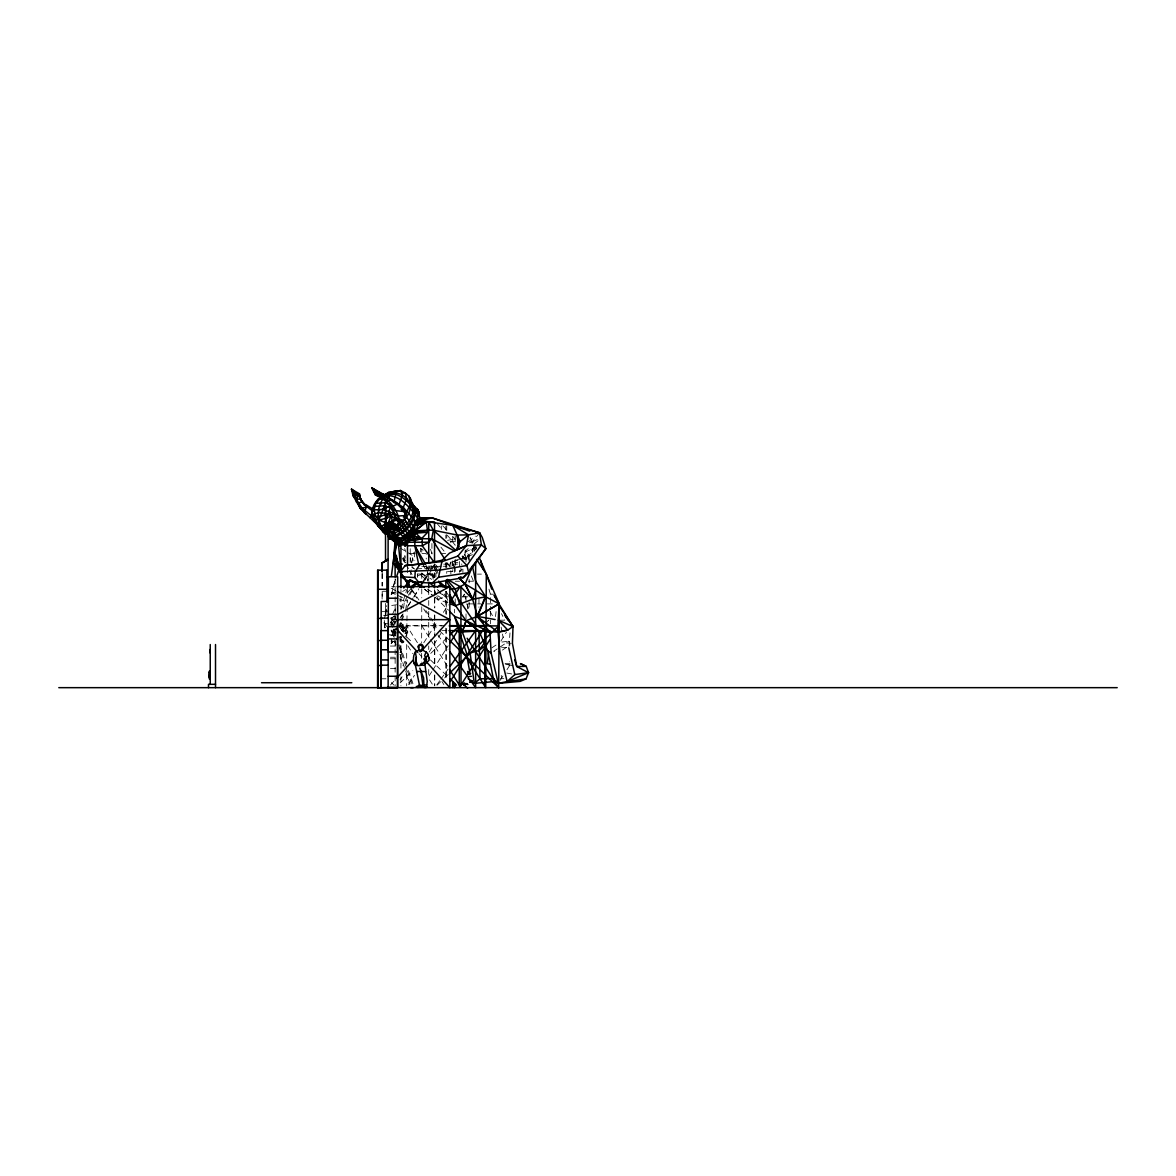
<?xml version="1.0" encoding="UTF-8"?>
<svg xmlns="http://www.w3.org/2000/svg" width="1176" height="1176" viewBox="0 0 1176 1176"><rect width="100%" height="100%" fill="white"/><g stroke="black" fill="none" stroke-linecap="round" stroke-linejoin="round"><path stroke-width="0.75" stroke-dasharray="5 3.75" d="M441.323 529.406L441.323 525.981M406.675 637.318L406.911 622.619M406.94 620.781L407.072 613.446M407.102 611.608L407.278 600.583M407.41 593.233L407.469 589.558M385.846 615.386L386.551 605.655M395.121 612.343L395.445 608.947M410.645 574.741L411.703 564.274M411.879 562.54L413.511 552.676M403.647 607.904L404.382 601.23L407.322 596.776M495.493 616.562L496.375 609.33M392.549 642.419L391.049 643.507L392.431 641.346A4.41 1.294 -16 0 0 393.063 641.464L393.548 640.891L392.475 641.861A4.381 1.294 -16 0 0 391.446 642.023L391.446 642.023M509.061 646.3L509.987 632.894M396.15 619.914L391.167 619.179L394.254 615.901L395.489 617.18L394.636 622.795L397.738 619.517M400.281 628.499L405.073 633.629L405.926 628.028L404.691 626.749L401.589 630.013L406.573 630.762L407.807 632.056L405.558 636.672M405.647 609.859L407.234 599.628L404.382 601.23L399.502 600.774M391.696 594.644L395.107 578.915M404.794 595.688L400.898 609.815M403.838 642.067L402.868 642.037M399.869 639.553L400.575 640.067A1.72 0.853 1 0 0 400.825 640.303A1.867 0.985 4.9 0 0 402.207 640.773L402.251 643.243L403.677 642.243M402.912 614.592L399.825 626.102L400.737 623.692L402.751 631.086M404.132 561.305L405.602 556.233M384.096 618.899L386.801 610.609M395.327 594.365L391.358 592.601L395.695 579.445M405.867 592.557L406.925 589.411M447.556 571.624L452.775 571.624L456.95 560.173M401.898 620.663L404.809 613.078M395.254 642.449L394.71 641.096L395.798 640.964M449.276 565.671L450.687 562.275M392.549 614.298L395.239 607.948M403.059 559.908L405.779 553.455M390.652 623.295L394.254 615.901M391.138 626.117L395.489 617.18M392.387 627.411L395.401 621.457M390.8 635.26L395.062 635.76L396.856 632.071M401.207 623.133L402.442 624.412L401.589 630.013L404.338 628.44L403.25 624.353L401.207 623.133L399.105 627.44L403.103 627.146L404.338 628.44L402.089 633.055M401.604 630.233L403.103 627.146L402.016 623.074M401.575 636.966L401.016 638.098L399.237 637.936L401.78 636.657M405.073 633.849L406.573 630.762L405.485 626.69L404.691 626.749L402.589 631.056L406.573 630.762M409.821 594.865L412.409 590.102M462.918 596.967L464.505 594.189M462.727 596.967L464.329 594.189M500.902 641.082L506.562 631.982M408.631 684.564L414.496 675.274M429.181 652.019L440.926 633.423M429.137 675.832L431.945 671.393M432.886 669.908L448.174 645.771M400.075 618.164L402.06 615.077M407.984 605.772L412.923 598.04M413.908 596.482L418.847 588.75M424.771 579.459L428.725 573.256L428.725 580.518M431.621 568.699L434.532 564.157L436.575 567.141M400.075 679.919L402.06 676.832M423.786 642.757L437.472 621.398M500.226 680.257L503.122 675.73M506.959 669.703L509.855 665.175L509.708 661.735M422.978 581.312L427.476 574.314L436.37 573.432M401.045 616.871L403 613.857M407.925 606.331L412.835 598.805M413.82 597.29L418.73 589.764M424.624 580.724L431.519 570.184M432.489 568.669L435.443 564.157M443.367 612.358L448.291 604.832M408.307 595.291L412.217 589.352M436.84 684.814L439.897 680.536M440.912 679.111L448.071 669.144M392.549 642.111L393.681 641.14L395.077 642.302M479.587 532.757L472.458 541.724L468.518 541.724M485.644 623.515L488.525 620.178L489.877 623.28M407.102 593.086L410.571 589.161M390.461 685.049L395.356 679.669M384.287 620.428L384.655 623.515L386.889 625.838L384.92 627.852L384.655 623.515L386.684 621.428M395.636 628.66L392.608 631.777L394.93 634.187M459.551 571.801L462.021 569.316M400.193 682.815L412.805 670.658M430.725 653.415L448.894 635.907M437.046 685.24L443.352 679.169M444.616 677.949L448.409 674.304M468.386 541.769L475.383 536.124M468.239 548.663L465.446 550.912L468.107 555.557L469.077 560.29M478.044 540.769L473.84 544.15L476.5 548.795L468.107 555.557L463.021 557.512M399.987 641.346L400.972 641.258A4.381 1.294 -16 0 0 402.001 641.111L402.853 642.037M400.369 641.67L400.355 641.64A4.41 1.294 -16 0 1 401.016 641.787L402.118 641.082M402.501 642.684L403.882 641.729L403.603 640.714M395.842 644.962L395.004 641.111M491.818 647.844L497.389 644.125M509.899 644.536L508.84 641.155L493.714 651.254L499.903 651.769M502.402 650.093L509.928 645.08M417.553 575.975L423.551 573.374M395.856 631.159L393.093 632.864L394.621 629.733L395.856 631.027L394.195 634.467L399.178 632.453M402.633 591.469L405.779 589.588M392.005 631.262L396.033 628.94M405.073 633.629L407.807 632.056L405.485 626.69M391.167 617.988L394.416 616.253M391.049 594.203L394.048 592.601M384.92 627.852L384.023 622.325L386.331 621.222M395.533 630.777L393.21 631.88L390.741 630.424M464.917 552.161L476.883 546.84M472.385 554.69L459.713 559.291M392.431 642.537L390.946 641.038M477.353 539.563L472.458 541.724L470.018 537.432M456.244 560.129L461.33 558.174M386.625 611.52L385.272 610.712L385.787 609.08M398.047 637.304L401.178 636.348M393.578 636.289L391.196 629.983L394.254 629.072M447.6 540.313L455.215 538.99M462.903 560.585L462.903 556.101L466.019 556.998L469.136 556.101L465.652 550.015M451.393 596.82L446.307 596.82L437.795 599.216L434.9 597.055L448.585 610.256M416.774 568.846L427.785 568.39L440.118 566.082M386.595 611.197L385.287 612.52L385.36 615.621M391.711 605.449L396.577 604.758M501.902 642.052L508.84 641.155M391.343 619.781L394.136 619.561M392.152 620.208L394.813 620.017M393.387 621.487L396.047 621.295M389.903 624.838L393.901 624.544L390.579 624.044M403.25 624.353L400.34 628.719L404.338 628.44M396.871 625.103L400.854 624.823L400.134 622.104M406.72 627.969L403.824 632.335L407.807 632.056M500.403 678.699L503.901 678.655M505.077 663.705L510.237 663.676M450.129 541.724L455.215 541.724M410.145 553.617L415.363 553.617M421.993 553.617L426.241 553.617L426.241 558.997M440.618 553.617L445.822 553.617M463.153 557.894L468.518 557.894M457.89 560.585L454.568 560.585L454.568 565.671M443.69 564.157L462.006 564.157M421.758 566.259L441.323 566.259M443.131 566.259L446.748 566.259M477.471 574.123L481.396 574.123M455.215 581.223L459.566 581.223M468.489 581.223L475.618 581.223M391.755 586.589L395.356 586.574M434.797 595.556L434.797 590.22L438.369 590.22M388.065 591.278L382.082 591.278L382.112 599.775M490.216 594.189L493.611 594.189M462.903 596.82L469.136 596.82M468.254 603.891L475.692 603.891M477.676 603.891L480.91 603.891M487.349 603.891L494.346 603.891M382.082 611.652L386.698 611.652M383.552 615.327L388.183 615.327M390.27 618.106L394.901 618.106M391.623 619.649L395.356 619.649M499.903 620.178L504.548 620.178L501.549 613.666M444.043 625.676L406.675 625.676L417.436 642.728M396.929 625.911L441.853 625.911M441.897 630.645L448.997 630.645M388.33 634.878L396.062 634.878M390.388 646.05L396.606 646.05M390.417 657.237L395.959 657.237M390.27 658.751L396.077 658.751M390.447 668.424L395.915 668.424M380.98 678.787L387.389 678.787M417.48 573.947L427.476 574.314M384.655 623.515L388.903 623.794M506.239 642.89L512.427 643.404M501.535 647.197L506.165 647.594M391.358 592.601L397.87 593.204M401.354 639.215L400.546 639.082A5.072 2.308 -2.8 0 1 399.811 638.95M399.781 626.646L403.103 627.146M506.768 673.039L511.942 674.024M512.986 665.631L504.974 664.028L509.855 665.175M429.078 573.374L437.134 576.402M469.371 542.195L472.634 543.121L470.135 538.358M453.157 561.364L459.64 563.304M399.796 640.655L400.972 641.258M398.002 633.364L393.21 631.88L394.107 637.421M392.093 642.493L391.255 639.759M399.399 605.699L402.221 606.654L405.382 611.564M447.6 602.891L437.795 599.216L436.796 596.217M397.973 595.526L405.911 599.04M399.09 598.878L404.382 601.23M391.167 588.22L396.033 590.837M437.678 591.866L446.307 596.82L448.379 601.715M400.355 548.134L412.585 555.557L413.07 560.879M411.732 567.185L414.805 569.066M422.493 573.741L431.724 579.356M427.447 589.117L436.222 594.747L434.797 590.22M437.692 595.688L447.938 602.244M394.504 641.082L395.268 641.552M420.332 548.384L423.213 550.294M424.756 589.485L433.459 595.967L424.668 589.264M403.206 560.511L405.999 562.804M427.623 572.756L433.106 577.284M470.9 549.501L473.134 551.426M462.668 556.086L467.151 559.938M394.783 641.258L395.592 642.067M420.861 575.108L427.696 581.12M431.93 575.108L434.62 577.519M437.193 589.499L441.059 592.983M442.352 594.145L448.776 599.951M391.329 682.595L393.975 685.138M461.962 556.145L467.21 561.202M423.669 608.874L434.532 625.911L438.457 629.689M439.765 630.953L448.923 639.773M406.925 637.26L410.85 641.038M430.475 659.942L448.791 677.582M399.62 623.53L400.854 624.823M391.079 618.943L395.636 623.824M390.932 621.678L394.357 625.235M442.779 525.804L447.747 531.155M452.731 536.491L455.215 539.167L450.864 539.372L447.409 535.418M421.758 572.918L428.828 580.621M390.461 622.266L392.931 624.985M418.965 653.665L421.993 656.987M437.06 523.526L441.661 528.818M403.221 557.821L405.544 560.643M425.844 565.979L427.785 568.39M440.941 547.163L445.116 552.529M444.219 593.983L446.307 596.82L446.307 614.431M454.877 544.944L450.864 539.372L450.864 542.739M436.164 565.127L438.31 568.111M437.854 634.922L448.071 649.181M391.138 629.983L395.062 635.76M411.997 589.588L418.935 600.054M425.874 610.52L432.812 620.987M385.993 608.933L388.359 612.622M447.027 562.657L450.864 568.64L450.864 561.481M445.954 591.308L448.732 595.644M410.821 588.75L416.745 598.04M407.866 645.859L412.805 653.606M429.593 679.919L432.548 684.579M384.023 622.325L388.256 628.984M421.758 625.676L429.578 638.039M430.563 639.582L447.894 666.939M441.911 681.477L443.866 684.564M464.226 554.028L467.195 560.379M402.398 558.188L405.059 562.76M405.955 564.274L408.616 568.846M409.513 570.375L412.173 574.946M426.52 565.847L430.122 572.021M471.179 539.505L472.958 542.606L470.385 538.049M489.98 611.299L493.361 617.224M473.884 544.194L476.5 548.795M401.589 642.919L401.075 641.802M399.855 648.784L401.56 652.371A4.851 1.426 -16 0 1 399.84 652.43M452.157 562.187L455.23 568.596M399.987 649.931L401.222 652.606A4.851 1.426 -16 0 0 399.899 652.592M474.09 546.296L475.545 549.471M423.389 565.156L424.815 568.39M466.71 603.891L469.547 610.359M434.885 568.861L437.031 573.932M462.903 556.101L464.3 559.409M471.282 575.975L473.384 580.944M391.123 621.663L392.637 625.309M404.632 548.589L405.867 551.97M401.751 639.259L402.648 641.875M399.693 644.83L406.146 663.676M408.498 670.526L413.188 684.241M399.987 647.785L401.56 652.371M398.605 644.962L406.94 669.306M407.513 670.967L412.085 684.329M399.958 654.312L405.088 669.32M405.661 670.981L410.233 684.314M394.636 640.994L396.018 644.918M400.119 656.884L403.045 665.44M405.97 673.995L409.483 684.256M391.652 639.509L392.564 642.287M394.019 629.116L395.254 632.967M430.548 549.221L432.165 554.44M436.472 568.39L438.089 573.623M488.951 589.147L490.421 594.189L490.421 609.33M429.475 565.994L433.43 579.739M451.937 561.746L453.907 568.64M410.248 558.174L413.158 568.537M446.116 563.26L446.806 566.141M464.873 595.806L465.608 599.04M431.019 565.421L433.65 577.754M473.296 546.414L474.31 551.338M473.516 547.119L474.222 550.706M501.123 627.117L502.123 632.32M502.446 634.055L503.108 637.524M501.241 675.377L501.476 678.508M434.194 625.911L434.532 635.76M414.422 551.911L414.819 560.761M446.174 591.587L446.307 596.82M472.531 548.545L472.576 551.956M407.587 567.611L407.631 574.888M490.421 611.138L490.421 616.562M490.421 620.178L490.421 623.809M478.97 598.128L478.97 607.33M472.458 548.736L472.458 552.235M469.136 556.101L469.136 560.585M469.136 579.371L469.136 582.855M469.136 602.156L469.136 609.286M467.519 603.891L467.519 609.33M466.019 556.998L466.019 566.082M466.019 596.82L466.019 601.95M466.019 613.887L466.019 619.017M465.137 550.75L465.137 559.776M462.903 569.052L462.903 572.433M460.904 568.037L460.904 571.61M459.566 561.481L459.566 572.256M455.215 536.241L455.215 545.238M455.215 559.247L455.215 571.477M455.215 598.746L455.215 604.008M454.568 567.361L454.568 572.433M454.568 609.286L454.568 612.843M452.775 536.741L452.775 545.179M452.775 560.82L452.775 571.624M450.864 570.463L450.864 574.05M446.748 525.76L446.748 538.182M446.748 562.745L446.748 573.388M446.307 628.513L446.307 678.684M445.822 526.333L445.822 529.832M445.822 535.065L445.822 538.432M445.822 562.628L445.822 568.023M445.822 591.396L445.822 615.283M445.822 628.131L445.822 678.684M435.914 566.259L435.914 571.61M435.914 573.388L435.914 576.946M434.797 563.951L434.797 570.86M434.797 572.594L434.797 577.769M434.797 597.335L434.797 607.992M434.797 615.092L434.797 620.428M434.797 623.986L434.797 635.657M434.797 640.905L434.797 666.013M434.797 674.98L434.797 685.74M434.532 564.157L434.532 571.418M434.532 573.241L434.532 576.872M434.532 589.588L434.532 607.742M434.532 615.019L434.532 620.458M434.532 622.28L434.532 625.911M434.532 640.92L434.532 666.086M434.532 675.083L434.532 685.873M431.93 543.488L431.93 553.617M428.725 565.95L428.725 569.61M428.725 589.602L428.725 598.672M428.725 600.495L428.725 609.565M428.725 611.388L428.725 620.472M428.725 622.28L428.725 638.641M428.725 645.903L428.725 649.534M428.725 669.511L428.725 674.965M427.447 569.816L427.447 580.518M426.241 566.17L426.241 569.757M421.758 548.736L421.758 552.235M421.758 573.388L421.758 578.739M421.758 588.838L421.758 597.82M421.758 606.801L421.64 642.64M421.64 653.283L421.64 662.161M420.567 548.56L420.567 551.926M417.524 574.035L417.524 577.387M410.204 548.736L410.204 562.745M406.675 644.507L406.675 664.293M406.675 666.086L406.675 685.873M400.942 589.602L400.942 595.041M400.942 596.864L400.942 609.565M400.942 622.28L400.942 629.557M400.942 636.833L400.942 669.511M400.942 676.773L400.942 685.858M395.136 578.68L395.136 595.027M395.136 596.849L395.136 611.388M395.136 613.196L395.136 624.088M395.136 631.056L395.136 637.318M395.136 640.92L395.136 685.873M385.522 603.406L385.522 616.033M382.244 573.55L382.215 585.971M382.215 591.278L382.244 599.775M382.082 573.55L382.112 585.971"/><path stroke-width="1.5" d="M484.909 649.564L485.056 680.83M484.982 661.515L485.085 685.843L484.968 678.038M484.909 647.829L484.953 658.34L485.071 646.403M485.085 661.603L485.071 656.399M485.041 632.335L484.997 631.35L484.953 639.347A55.816 0.956 90 0 1 484.894 640.67L484.909 649.284M485.026 636.569L484.953 633.07M485.026 636.833L484.982 640.92L485.026 638.597M484.953 633.526L485.041 635.907M484.909 684.55L484.953 685.77L484.982 681.683M485.085 648.152L484.909 655.399M485.159 650.784L485.144 651.989M485.012 656.987L485.012 657.325M484.909 653.944L484.85 650.901M485.026 635.628L485.041 634.099M390.55 537.461L390.27 539.152L388.918 538.49L388.933 536.491L390.27 539.152L392.461 539.02L396.518 536.285L398.929 537.476M485.026 633.893L485.041 633.202M485.071 645.653L485.026 638.862M471.458 681.565L474.281 683.374L480.029 678.787L478.926 631.056L466.019 620.722L449.658 597.085M485.1 652.063L485.056 654.635M484.997 684.785L484.953 674.333M484.982 656.428L484.894 654.885M407.499 587.721L407.616 580.371M411.394 537.314L415.378 533.242L414.393 526.466M428.828 657.634L429.137 660.104L426.668 662.661A30.65 14.965 90 0 0 424.874 664.087L427.241 681.477L426.432 687.416A29.003 14.156 -90 0 1 424.022 687.387L423.595 677.802L419.803 668.159M485.085 648.329L485.1 641.096M452.878 684.785L452.892 683.932M452.951 681.992L452.804 687.563L452.878 684.741M450.246 631.88L485.732 687.666L486.305 574.123L479.205 557.409M397.694 490.701C378.79 492.141 372.175 517.646 384.567 530.45L386.816 526.877M467.534 671.805L469.062 673.951L470.723 673.289L469.342 673.539C471.605 674.833 467.872 674.23 467.607 671.437M484.894 640.758L484.909 647.035M520.527 663.617L526.231 666.366L528.524 672.701L526.025 678.919L507.135 681.565L499.903 651.769L497.992 632.1L498.918 603.891L494.155 595.57M498.918 603.891L498.359 632.1L507.811 630.057L513.001 626.529L498.918 603.891L477.133 616.4L489.98 632.1L491.127 652.989L498.242 683.374L520.174 681.374L526.025 678.919M498.977 605.405L513.001 626.529L512.427 643.404L516.749 666.483L528.524 672.701L507.135 681.565L498.242 683.374L493.405 678.787L487.643 650.622L478.926 631.056L459.39 632.1L454.568 616.4L449.776 611.491M476.603 559.379L486.305 574.123L499.241 603.891L498.683 687.666L450.232 641.038M388.418 492.465L394.475 492.068L395.783 494.185L394.18 500.976L403.618 507.723L415.892 521.718L419.744 520.365L420.317 517.705L410.63 506.136L409.101 496.272L405.235 492.965L400.501 490.524L388.418 492.465L384.199 494.964L391.446 492.274L387.551 498.448M423.095 646.726A2.293 1.117 -90 0 0 423.007 645.653L421.449 644.242A12.48 6.101 -90 0 0 420.258 644.213L418.421 645.55A4.63 2.264 -90 0 1 418.303 646.638L418.994 650.269C412.967 651.092 412.761 659.295 414.202 663.94A23.255 11.348 -90 0 0 415.422 665.204L418.391 665.645A27.724 13.539 -90 0 0 420.464 665.366L421.831 664.278A11.363 5.542 -90 0 1 420.405 664.396L421.508 663.646A46.658 22.785 -90 0 0 422.522 663.235A9.099 4.439 -90 0 1 423.345 663.132L423.566 663.073A17.611 8.599 -90 0 0 424.124 662.691L425.433 657.531L428.24 655.311C428.123 650.96 421.17 651.857 422.61 647.491A1.661 0.808 -90 0 1 422.875 646.932L422.566 648.329M419.376 518.572L431.93 517.837L452.775 525.349L479.587 532.757L482.248 537.388L485.85 548.692L468.695 572.697L463.153 577.71L432.195 583.09L418.788 582.399L414.907 577.578L415.216 571.654L419.714 564.656L442.22 560.217L449.497 553.132L466.416 545.649L481.366 544.841L485.85 548.692L469.841 569.507M464.226 682.874L465.799 684.153L463.785 685.432M395.621 541.019L394.813 553.617L401.045 571.624L398.267 542.386M396.385 540.695L396.871 543.694L397.723 541.783L393.945 540.592L392.475 537.52M415.363 651.666L416.304 657.678A6.703 3.278 90 0 0 416.216 661.588L417.406 664.866A9.026 4.41 -90 0 1 416.701 664.558A1.896 0.926 -90 0 0 416.275 664.808L416.23 664.925M386.625 528.259L385.272 530.405L383.861 530.494C370.396 522.423 367.647 506.694 380.995 496.948M372.439 508.899L374.527 506.4L383.773 505.798L390.241 507.709L384.376 524.966L384.567 530.45L373.233 518.778L372.042 516.867L371.969 512.354L374.144 509.928L375.644 503.372L385.052 502.74L389.315 504.151M379.716 524.187L378.79 524.246L378.407 526.26L385.022 533.904L383.92 530.935L378.407 526.26L372.042 516.867L371.969 512.354M416.069 663.308A14.406 7.027 90 0 0 415.422 663.22L416.333 657.281M418.994 650.269L420.2 651.783L422.551 650.152M454.348 687.725L455.009 683.506L454.759 684.329M395.724 545.179L394.813 553.617L397.238 542.033M460.022 685.138L460.139 684.109L462.153 683.859M394.475 553.073L391.343 576.225M395.636 543.488L394.489 553.617L398.958 569.581L401.986 572.403M488.569 652.989L487.32 663.72L490.642 664.278M374.776 519.63L375.085 522.585L360.385 508.517L351.506 489.231L359.43 493.773C359.782 501.696 366.765 506.9 372.704 511.06M410.85 535.756L415.819 530.788L412.423 525.937L414.937 524.173L414.364 528.818L410.262 534.066L410.85 535.756L414.158 537.8L408.116 541.871M418.788 514.353L418.112 509.899L413.276 505.254L409.101 496.272M454.612 684.755L454.877 683.726L454.921 684.741M410.968 539.652L414.481 540.578L421.508 538.726L427.741 532.169L426.226 521.938L419.185 519.366M382.229 528.186L382.391 527.01L378.246 525.437L381.715 528.656L382.435 527.524M405.573 518.381L405.808 511.795L396.106 502.608L371.792 487.878L375.335 494.89C384.684 498.933 394.269 506.812 395.342 517.528L403.206 520.733C409.557 515.073 411.997 506.444 410.409 498.183M418.509 523.011L416.407 529.876L426.226 521.938L421.905 521.497L415.275 524.761L421.905 521.497L417.23 525.26L416.892 523.879L421.905 521.497M370.234 517.896L372.013 512.648M403.544 543.635L407.44 545.752L422.228 545.752L428.725 542.224L431.739 538.726L433.356 530.214L428.725 521.938L419.126 519.13M400.384 571.654L405.147 565.627L442.352 561.525L457.89 556.101L466.416 545.649L468.533 534.874L479.587 532.757L481.366 544.841L466.931 565.494L440.515 570.037L400.384 571.654L401.09 576.755L407.264 580.9L418.788 582.399L421.581 581.679M423.095 685.564L419.406 685.138A64.739 31.605 -90 0 0 418.45 685.652L416.525 686.916A7.482 3.66 90 0 0 417.803 687.387L419.376 687.225A12.539 6.115 90 0 1 420.92 686.902L423.11 686.461L420.861 670.702M385.272 530.405L391.182 515.588L393.651 513.442L396.327 515.867M380.407 525.79L380.612 528.935L385.89 533.889L386.963 533.742L386.786 532.581L385.61 532.625L385.89 533.889M414.393 523.658L415.04 520.85M405.544 543.459L407.102 543.488L406.411 541.21L396.091 527.906L396.768 525.04L400.119 521.821L402.324 522.335L411.041 534.022L408.704 541.489L405.044 545.987L392.769 531.993L406.499 517.072L405.264 514.118M400.531 544.091L399.987 546.325L388.403 536.668M395.033 541.298L393.328 563.627L398.958 569.581L396.782 576.152M414.158 537.8L415.099 534.036L412.982 533.125L411.291 529.788L410.262 534.066L413.276 525.878L405.132 515.529L410.145 504.519C403.633 496.933 392.093 489.466 382.42 495.875M386.713 499.888L377.275 524.378L381.406 526.01L396.474 520.13L400.119 521.821M395.504 539.681L394.71 540.945L396.503 540.945L397.385 539.549L396.518 536.285L394.386 536.418L391.373 539.093L390.138 538.211L387.683 529.465L385.61 527.906L386.713 527.612L396.341 535.389L392.461 539.02L388.918 538.49L389.476 536.462M432.195 583.09L438.545 577.225L442.22 560.217M422.537 647.579L421.684 645.301A14.156 6.909 90 0 1 420.376 645.286L418.715 645.653A6.321 3.087 90 0 0 418.641 647.476L418.641 648.27M393.651 537.711L396.518 536.285L396.341 535.389L391.094 538.343L392.902 532.581M476.148 533.11L479.587 532.757L431.93 517.837L426.241 519.322L420.861 517.837L425.874 519.292M375.115 518.881L362.296 508.385L356.269 499.285L359.43 493.773L360.503 499.036L356.269 499.285L353.006 495.596L351.506 489.231L359.709 496.051L357.284 496.081L351.506 489.231L356.622 493.846M496.037 681.374L474.281 683.374L470.091 652.989L462.344 632.1L466.019 620.722L477.471 616.4L499.241 603.891L494.405 595.57M395.136 541.71L394.489 553.617L401.045 571.624M450.864 604.126L455.215 605.758L472.634 599.216L475.633 590.22L465.137 584.075L458.949 577.857L465.137 584.075L472.634 599.216L477.471 616.4L479.94 618.841M407.455 587.838L410.115 579.974L415.848 583.737L413.188 587.868M462.197 632.1L466.093 620.752M375.864 506.18L373.806 506.327L378.128 499.08L382.847 498.771M399.281 519.763C396.268 506.562 385.934 496.39 373.556 491.377L380.803 497.654L382.332 493.641L397.267 504.151L405.808 511.795L396.224 510.693L392.475 508.885L383.2 498.374M419.45 685.108L415.422 665.204M422.507 648.549L421.023 650.328L419.068 649.564M471.767 567.935L465.137 584.075L455.215 589.117L450.129 588.647M483.351 622.501L477.133 616.4L485.276 596.82M472.458 566.259L475.633 581.223L485.732 596.82L477.471 616.4L495.14 619.546M400.325 566.362L398.958 569.581L396.268 555.204M426.197 651.93L424.595 655.561L426.668 659.53A44.556 21.756 -90 0 0 425.491 661.221L424.168 662.661M399.149 504.136L402.398 495.022L400.501 490.524L394.475 492.068L402.398 495.022L406.675 498.624L418.333 512.663L419.185 516.293M399.546 539.049C409.336 532.948 421.346 521.041 416.995 508.679M428.725 562.304L428.725 521.938L452.775 525.349L468.533 534.874L460.125 541.621L455.95 550.309L466.416 545.649M393.166 539.799L391.138 537.491L400.002 543.709L402.354 544.562L403.397 543.606M423.11 686.02L418.509 687.166L416.363 686.475M399.869 506.136L403.515 510.252L406.161 515.485L402.324 522.335L401.325 522.394M402.148 510.472L406.675 498.624L405.235 492.965L402.089 493.17M414.937 524.173L413.07 527.186M469.062 673.951L469.547 673.084M390.638 527.113L390.02 528.112L385.214 528.362M381.156 526.51L380.539 527.48L379.01 525.613L381.715 528.656L372.042 516.867M389.476 525.951L387.33 528.215L385.61 527.906M387.683 529.465L389.124 527.186M393.431 526.907L388.83 529.391L382.229 530.538L382.141 529.479L386.963 533.742L385.61 532.625M394.475 539.755L393.945 540.592L396.885 541.577L401.575 541.254L402.956 542.621L402.706 544.547L398.208 542.945L395.915 540.769M399.267 539.431L396.503 540.945L398.208 542.945L400.002 543.709L402.956 542.621L398.208 542.945L392.034 538.726L391.99 537.55M400.281 539.358L398.473 540.681L401.575 541.254L401.31 539.299L395.298 539.652L394.386 536.418M402.354 544.562L399.223 541.416L395.9 541.21L398.987 541.004L400.002 543.709L400.59 542.783M450.143 642.669L460.904 625.676M450.246 681.477L485.732 625.676L449.894 625.676M419.832 587.192L423.786 581.003M461.227 684.579L489.789 639.803M400.002 543.709L401.575 541.254L400.531 539.74M377.275 524.378L377.937 523.349M405.779 517.955L403.177 520.703L396.635 518.175L395.18 518.91L402.324 522.335L405.779 517.955L405.029 514.412L405.779 517.955L404.647 519.689L412.217 529.729L405.882 536.624L400.531 540.078M450.246 601.818L460.081 586.75M454.715 685.314L455.274 684.535L455.156 687.284M412.747 534.845L417.083 530.773M450.114 666.292L475.633 630.645L448.997 630.645M391.094 538.343L395.107 534.286L391.094 538.343L388.83 529.391L396.474 529.582M470.091 652.989L478.735 650.622L484.968 642.243M399.149 539.343L400.134 538.064L397.429 539.505M403.75 588L410.115 579.974M391.27 526.231L396.356 525.893M465.387 574.976L463.153 577.71L460.242 576.843M377.026 502.123L380.598 498.021M394.034 533.301C405.176 528.818 416.73 515.367 412.203 502.784M392.769 531.993L399.502 528.318L406.058 521.291M395.636 534.977C406.117 531.023 414.32 519.983 415.01 508.855L413.276 505.254M411.718 587.853L415.187 583.928L412.041 585.81M396.724 536.109C407.014 531.846 415.172 521.1 415.936 509.972L414.364 506.356M393.122 524.672L387.213 526.686L387.33 528.215L389.668 527.759L393.122 524.672L388.859 526.936L391.579 524.555L393.122 524.672L390.02 528.112L388.859 526.936L385.919 528.303M401.751 541.68L411.041 534.022M396.4 678.508L413.026 660.192M421.346 651.048L449.849 619.649L397.356 591.528M412.467 538.285L414.584 536.138L421.508 538.726L413.393 530.861M424.889 664.102L424.168 665.072A5.968 2.911 90 0 1 423.889 665.278L423.433 665.278A16.861 8.232 90 0 1 422.125 665.013L421.728 664.837M450.188 634.658L457.978 627.161M449.658 673.098L498.653 625.911L449.188 625.911M392.461 539.02L396.341 535.389M385.831 527.95L387.213 526.686M507.135 681.565L514.809 674.568L528.524 672.701M414.07 525.069L426.226 521.938L415.407 530.861L428.005 530.214L412.747 533.242M425.521 657.678L428.27 655.429M437.266 587.265L441.323 584.075L445.395 587.265M404.294 537.917L402.765 536.712L405.191 535.374L408.704 541.489L405.044 545.987L403.677 544.209L408.645 541.122M478.735 650.622L485.659 645.404M403.603 537.961L405.882 536.624M394.504 524.878L390.02 528.112L395.886 525.099L396.841 526.672L394.783 527.995M388.051 523.658L379.157 520.145L375.614 516.47L374.144 509.928L382.773 509.355L393.651 513.442L395.489 519.219L386.978 523.732M463.153 683.815L462.447 683.579L467.607 688.122M403.397 517.19L406.161 515.485L398.164 516.029L395.033 514.177L391.887 509.781L389.785 504.901L390.711 506.488L392.622 506.371L397.267 504.151L396.106 502.608L394.195 502.74L389.138 498.183L391.138 499.535L386.198 501.358L385.258 499.932M402.986 543.297L410.042 537.8C402.221 524.834 389.006 506.474 371.778 514.97L373.233 518.778L379.157 520.145L387.374 517.837L391.182 515.588L389.183 511.207L389.962 514.162M417.656 521.1L419.479 520.027M382.082 562.922L388.036 559.57L382.082 562.922L382.112 571.786M386.713 560.408L382.215 562.922L382.215 571.786M387.213 525.29L392.578 522.379L396.768 525.04L405.191 535.374M397.356 614.68L449.849 586.574L449.849 687.666L423.713 658.883M391.961 531.846L394.974 530.332M394.401 537.197L396.518 536.285M382.773 509.355L390.594 505.812M427.138 686.872L423.992 687.107M468.856 676.494L471.429 676.303M417.23 525.26L426.226 521.938M390.726 526.98L395.886 525.099L390.417 521.541M403.177 520.703L400.031 521.732L399.164 519.63L395.18 518.91M387.889 513.897L381.009 516.117L375.614 516.47L371.778 514.97M467.945 684.476L464.432 683.976M469.121 679.125L468.43 678.64M418.568 520.792L414.128 521.835L415.892 521.718M383.817 532.331L388.668 533.992M433.694 530.141L428.725 530.214M414.084 663.426L415.304 663.146M414.025 663.176L415.334 662.882M424.551 685.108L425.33 684.976A29.165 14.244 90 0 1 426.8 684.991M478.926 631.056L497.992 632.1L507.811 630.057L498.359 620.178L513.001 626.529L505.019 615.21M447.336 579.386L460.904 587.044L472.634 599.216L485.732 596.82L499.241 603.891M405.147 565.627L423.904 563.569M407.264 580.9L409.998 580.43M438.545 577.225L468.695 572.697L466.931 565.494L457.89 556.101M431.93 517.837L419.729 518.675M415.378 533.242L427.741 532.169M396.209 519.865L399.164 519.63M391.446 494.479L395.783 494.185M386.257 495.625C401.486 494.89 411.085 509.737 419.744 520.365L416.392 520.601M363.869 504.754L365.78 504.622L374.027 509.796M417.289 511.972L419.097 511.854M390.358 515.647L391.182 515.588L392.578 522.379M376.349 520.498L375.026 520.586L375.864 521.497M394.166 519.307L395.489 519.219M398.076 522.952L399.002 522.894L397.9 526.613L392.887 526.936M402.898 523.996L403.721 523.937M378.407 526.26L382.964 529.42M393.225 525.275L396.768 525.04M404.324 525.599L405.147 525.54M400.825 526.128L401.78 526.054M412.423 525.937L413.276 525.878M380.612 528.935L384.037 528.715M388.345 528.421L396.091 527.906M398.679 528.377L399.502 528.318M406.44 528.465L407.322 528.406M393.196 529.803L397.62 529.509M399.811 529.876L400.649 529.817M404.676 529.391L403.721 529.465L405.426 530.508M408.454 531.185L409.204 531.126M402.177 532.728L403.236 532.654M406.631 533.287L407.425 533.242M401.339 533.963L399.458 532.919L400.428 532.934M393.166 536.212L394.695 537.182M392.725 538.682L393.166 540.563M406.073 538.329L406.925 538.27M404.294 539.637L405.353 539.563M396.694 541.254L399.046 541.107M380.803 497.654L382.171 497.595L375.335 494.89M410.659 687.666L413.232 687.666M468.533 534.874L457.229 535.065L433.356 530.214L455.435 550.103M480.029 678.787L494.317 678.611M469.885 680.522L471.355 680.478M385.522 534.227L388.139 534.227L388.006 601.583M419.273 538.726L431.739 538.726L454.73 551.132M428.725 542.224L407.44 542.224L407.572 565.788M388.198 559.57L385.522 559.57L385.522 505.033L385.934 534.227M409.836 587.192L395.136 564.157L402.471 564.157M386.919 570.169L377.628 570.169L377.599 687.828L387.139 687.666M387.213 576.813L397.664 576.813L397.664 687.666M397.194 586.589L449.849 586.574M377.599 589.264L386.919 589.294M388.33 598.216L397.62 598.216M388.403 601.465L381.171 601.465L381.171 687.666M388.271 614.313L397.664 614.313M381.142 618.106L388.359 618.106M377.599 618.414L382.215 618.414M396.929 619.649L449.849 619.649M397.62 626.676L388.227 626.676L388.124 687.666M388.315 630.63L381.097 630.63L380.98 687.666M490.421 631.056L478.97 631.056L466.019 620.722L454.568 616.4L462.344 632.1M388.168 638.935L397.664 638.935M381.053 640.244L388.286 640.244M377.599 640.538L382.215 640.538M418.568 647.476L418.303 646.638M209.769 649.564L210.313 653.239M381.024 649.769L388.242 649.769L388.374 576.813M388.124 651.989L397.4 651.989M380.98 659.927L388.198 659.927M380.936 665.19L388.154 665.19M377.599 665.498L382.215 665.498M210.239 671.246L209.299 671.246L209.299 678.875L210.239 678.875M209.225 672.025L209.225 673.245M209.225 675.906L209.225 674.304M388.124 676.259L397.664 676.259M209.225 676.332L209.225 677.567M261.513 682.727L351.786 682.727M215.517 684.329L208.505 684.329L208.505 687.666M58.8 687.666L1117.2 687.666M416.613 671.467L425.55 671.511M412.717 538.226L421.508 538.726L416.48 537.182M401.09 576.755L414.907 577.578M461.58 684.447L459.757 684.947L459.816 687.166M465.828 683.609L467.151 683.741M395.533 537.579L396.797 537.726M383.332 527.833L380.539 527.48L383.185 528.097M368.279 506.709L360.385 508.517L353.006 495.596M388.521 523.967L395.886 525.099M398.032 531.185L398.929 531.317M487.173 631.659L489.98 632.1M399.223 541.416L396.503 540.945L401.575 541.254L399.752 540.196L401.31 539.299L393.093 539.74L396.297 541.136M420.861 517.837L426.359 518.969M484.894 661.618L485.085 665.719M411.277 539.652L414.481 540.578L411.424 539.652M379.025 493.053L383.699 494.523L391.138 499.535M401.09 509.384L403.515 510.252L404.72 512.721M389.212 499.08L394.18 500.976M402.692 510.457L405.808 511.795M393.695 540.196L396.885 541.577M466.019 620.752L490.245 632.1M520.468 663.617L526.231 666.366L516.749 666.483L514.647 659.721M469.812 531.17L452.775 525.349L460.125 541.621M410.689 580.165L424.404 587.486M383.699 494.523L371.792 487.878L373.63 490.216M410.777 580.43L421.758 587.044L414.775 582.002L420.42 586.251M408.675 537.888L412.144 540.034M475.633 590.22L485.732 596.82M381.039 526.113L378.349 524.305L379.304 526.201M487.643 650.622L491.127 652.989M356.269 501.858L358.254 503.225L362.135 501.476L359.165 496.154L360.503 499.036M477.133 616.4L497.992 632.1M469.915 680.066L468.21 678.699M381.568 495.64L371.792 487.878L375.203 490.686M438.589 581.811L443.176 586.971M429.064 582.326L434.547 587.133M399.766 542.606L402.001 544.591L401.251 543.753M438.663 581.12L445.395 587.133M450.07 601.112L455.215 605.758L449.82 594.674M450.099 678.846L456.641 685.152M458.949 577.857L465.137 584.075L472.634 599.216M388.962 493.538L389.991 494.581M380.348 503.049L381.347 504.063M378.451 509.649L379.701 510.899M393.196 526.672L391.637 526.201L392.225 526.789M392.24 538.593L393.46 539.813L391.829 537.491M511.134 624.618L513.001 626.529M381.715 528.656L377.143 523.408M396.4 628.807L417.774 652.357M446.998 579.856L455.215 589.117L459.566 604.126M379.01 525.613L381.362 528.303M359.474 506.68L366.236 514.441L364.354 512.81L366.471 506.459L361.208 500.035L362.972 503.181M434.017 562.143L422.228 545.752L422.228 538.726M388.83 529.391L393.71 536.183M450.114 652.033L468.489 677.685M470.532 680.536L475.633 687.666L475.633 562.231M445.836 580.606L475.633 623.986M505.092 615.739L508.105 620.178M390.564 537.535L391.931 539.549M395.136 564.157L410.997 588.088M388.727 532.86L383.376 530.45L381.406 527.701L380.348 527.774L378.79 524.246M431.739 538.726L445.116 559.673M467.137 638.259L498.683 687.666M449.761 669.908L459.14 684.711M425.624 564.289L414.834 545.752L414.834 538.726M382.229 530.538L383.45 532.61M372.91 516.293L374.321 519.145M422.684 563.539L414.834 545.752L418.73 564.745M486.305 574.123L491.774 589.176M388.33 534.757L386.551 529.553L388.918 538.49M459.39 632.1L466.137 651.769L469.577 671.04M480.661 560.585L483.101 568.993M356.269 499.285L354.402 492.656L354.637 497.448M429.064 658.472L428.24 655.311M418.112 509.899L419.126 513.912M508.738 647.8L514.809 674.568M468.386 672.172L468.577 673.039M384.758 530.876L384.993 532.052M458.86 546.855L457.229 535.065L458.566 546.869M459.801 686.005L459.86 686.902M484.953 635.408L484.968 639.009L484.968 638.245M394.151 539.122L395.018 542.136L395.136 576.872M485.012 665.704L485.026 668.776M485.1 671.878L485.115 673.995M485.026 672.745L485.085 665.307M485.056 675.671L485.056 676.67M485.159 650.343L485.144 645.359M484.953 634.731L484.953 636.495M461.021 685.843L460.904 587.044M459.257 630.468L459.257 685.873M445.822 580.371L445.822 587.721M434.532 562.319L434.532 521.938L414.834 521.938L414.834 525.246M434.532 582.326L434.532 587.765M428.725 582.34L428.725 587.779M422.228 520.042L422.228 521.938M400.942 544.062L400.942 587.779M397.517 614.313L397.488 687.666M386.875 570.169L386.919 602.038M377.863 570.169L377.893 687.828M215.517 644.536L215.517 687.666M210.239 644.536L210.239 684.329M374.718 520.262L374.571 521.277L375.614 521.247L374.718 520.262M464.314 683.844L463.667 684.55L465.77 684.05L464.314 683.844M472.179 680.992L469.93 682.095L472.179 680.992M396.606 687.519L387.316 687.519L396.606 687.666M399.399 545.811L397.797 542.886L399.987 546.325L399.399 545.811"/></g></svg>
